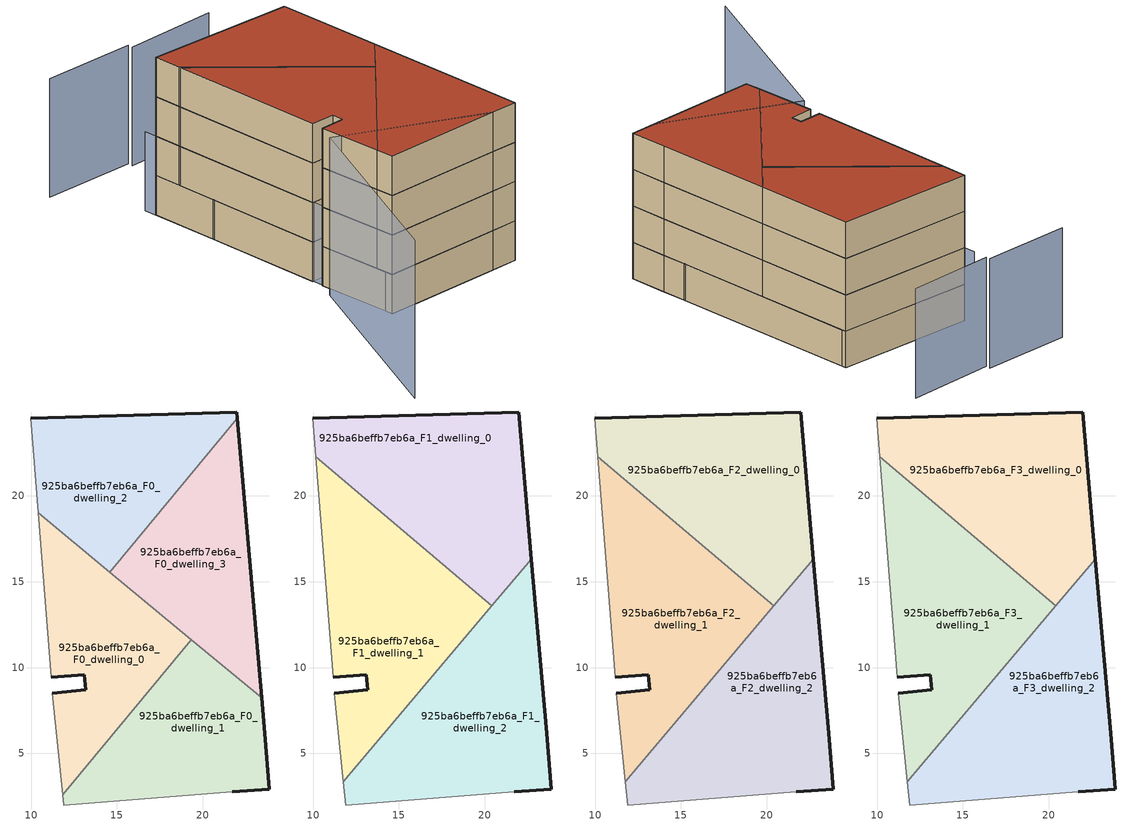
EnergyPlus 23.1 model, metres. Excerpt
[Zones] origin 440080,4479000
925ba6beffb7eb6a_F0_dwelling_0
 floor ground (EU_floor_Construction): 11.85,2.6 19.32,11.63 10.41,19 11.17,9.44 13.1,9.58 13.19,8.69 11.22,8.51 z0
 wall outside (EU_wall_Construction): 11.22,8.51 13.19,8.69 13.1,9.58 11.17,9.44 z0:3
 wall adiabatic (EU_wall_Construction): 11.17,9.44 10.41,19 / 11.85,2.6 11.22,8.51 z0:3
 wall to 925ba6beffb7eb6a_F0_dwelling_1 (EU_wall_Construction): 19.32,11.63 11.85,2.6 z0:3
 wall to 925ba6beffb7eb6a_F0_dwelling_3 (EU_wall_Construction): 14.58,15.55 19.32,11.63 z0:3
 wall to 925ba6beffb7eb6a_F0_dwelling_2 (EU_wall_Construction): 10.41,19 14.58,15.55 z0:3
925ba6beffb7eb6a_F0_dwelling_1
 floor ground (EU_floor_Construction): 23.88,2.91 23.6,6.18 23.42,8.24 19.32,11.63 11.85,2.6 11.92,2 21.7,2.76 z0
 wall outside (EU_wall_Construction): 23.42,8.24 23.6,6.18 23.88,2.91 21.7,2.76 z0:3
 wall adiabatic (EU_wall_Construction): 21.7,2.76 11.92,2 11.85,2.6 z0:3
 wall to 925ba6beffb7eb6a_F0_dwelling_3 (EU_wall_Construction): 19.32,11.63 23.42,8.24 z0:3
925ba6beffb7eb6a_F0_dwelling_2
 floor ground (EU_floor_Construction): 14.58,15.55 21.99,24.52 21.96,24.88 9.97,24.52 10.41,19 z0
 wall outside (EU_wall_Construction): 9.97,24.52 21.96,24.88 21.99,24.52 z0:3
 wall adiabatic (EU_wall_Construction): 10.41,19 9.97,24.52 z0:3
 wall to 925ba6beffb7eb6a_F0_dwelling_3 (EU_wall_Construction): 21.99,24.52 14.58,15.55 z0:3
925ba6beffb7eb6a_F0_dwelling_3
 floor ground (EU_floor_Construction): 23.42,8.24 21.99,24.52 14.58,15.55 z0
 wall outside (EU_wall_Construction): 21.99,24.52 23.42,8.24 z0:3
 ceiling adiabatic (EU_roof_Construction): 21.99,24.52 23.42,8.24 14.58,15.55 18.99,11.9 22.71,16.31 z3
925ba6beffb7eb6a_F1_dwelling_0
 floor to 925ba6beffb7eb6a_F0_dwelling_2 (EU_floor_Construction): 16.02,17.3 21.99,24.52 21.96,24.88 9.97,24.52 10.15,22.26 z3
 floor to 925ba6beffb7eb6a_F0_dwelling_3 (EU_floor_Construction): 20.41,13.59 22.71,16.31 21.99,24.52 16.02,17.3 z3
 wall outside (EU_wall_Construction): 9.97,24.52 21.96,24.88 22.71,16.31 z3:6
 wall to 925ba6beffb7eb6a_F1_dwelling_1 (EU_wall_Construction): 20.41,13.59 10.15,22.26 z3:6
 wall adiabatic (EU_wall_Construction): 10.15,22.26 9.97,24.52 z3:6
 wall to 925ba6beffb7eb6a_F1_dwelling_2 (EU_wall_Construction): 22.71,16.31 20.41,13.59 z3:6
925ba6beffb7eb6a_F1_dwelling_1
 floor to 925ba6beffb7eb6a_F0_dwelling_0 (EU_floor_Construction): 11.77,3.37 18.99,11.9 10.41,19 11.17,9.44 13.1,9.58 13.19,8.69 11.22,8.51 z3
 floor to 925ba6beffb7eb6a_F0_dwelling_2 (EU_floor_Construction): 14.58,15.55 16.02,17.3 10.15,22.26 10.41,19 z3
 floor to 925ba6beffb7eb6a_F0_dwelling_3 (EU_floor_Construction): 18.99,11.9 20.41,13.59 16.02,17.3 14.58,15.55 z3
 wall outside (EU_wall_Construction): 11.22,8.51 13.19,8.69 13.1,9.58 11.17,9.44 z3:6
 wall adiabatic (EU_wall_Construction): 11.17,9.44 10.15,22.26 / 11.77,3.37 11.22,8.51 z3:6
 wall to 925ba6beffb7eb6a_F1_dwelling_2 (EU_wall_Construction): 20.41,13.59 11.77,3.37 z3:6
925ba6beffb7eb6a_F1_dwelling_2
 floor to 925ba6beffb7eb6a_F0_dwelling_1 (EU_floor_Construction): 23.88,2.91 23.6,6.18 23.42,8.24 19.32,11.63 11.85,2.6 11.92,2 21.7,2.76 z3
 floor to 925ba6beffb7eb6a_F0_dwelling_0 (EU_floor_Construction): 11.85,2.6 19.32,11.63 18.99,11.9 11.77,3.37 z3
 floor adiabatic (EU_floor_Construction): 23.42,8.24 22.71,16.31 18.99,11.9 z3
 wall outside (EU_wall_Construction): 22.71,16.31 23.6,6.18 23.88,2.91 21.7,2.76 z3:6
 wall adiabatic (EU_wall_Construction): 21.7,2.76 11.92,2 11.77,3.37 z3:6
925ba6beffb7eb6a_F2_dwelling_0
 floor to 925ba6beffb7eb6a_F1_dwelling_0 (EU_floor_Construction): 20.41,13.59 22.71,16.31 21.96,24.88 9.97,24.52 10.15,22.26 z6
 wall outside (EU_wall_Construction): 9.97,24.52 21.96,24.88 22.71,16.31 z6:9
 wall to 925ba6beffb7eb6a_F2_dwelling_1 (EU_wall_Construction): 20.41,13.59 10.15,22.26 z6:9
 wall adiabatic (EU_wall_Construction): 10.15,22.26 9.97,24.52 z6:9
 wall to 925ba6beffb7eb6a_F2_dwelling_2 (EU_wall_Construction): 22.71,16.31 20.41,13.59 z6:9
925ba6beffb7eb6a_F2_dwelling_1
 floor to 925ba6beffb7eb6a_F1_dwelling_1 (EU_floor_Construction): 11.77,3.37 20.41,13.59 10.15,22.26 11.17,9.44 13.1,9.58 13.19,8.69 11.22,8.51 z6
 wall outside (EU_wall_Construction): 11.22,8.51 13.19,8.69 13.1,9.58 11.17,9.44 z6:9
 wall adiabatic (EU_wall_Construction): 11.17,9.44 10.15,22.26 / 11.77,3.37 11.22,8.51 z6:9
 wall to 925ba6beffb7eb6a_F2_dwelling_2 (EU_wall_Construction): 20.41,13.59 11.77,3.37 z6:9
925ba6beffb7eb6a_F2_dwelling_2
 floor to 925ba6beffb7eb6a_F1_dwelling_2 (EU_floor_Construction): 23.88,2.91 23.6,6.18 22.71,16.31 11.77,3.37 11.92,2 21.7,2.76 z6
 wall outside (EU_wall_Construction): 22.71,16.31 23.6,6.18 23.88,2.91 21.7,2.76 z6:9
 wall adiabatic (EU_wall_Construction): 21.7,2.76 11.92,2 11.77,3.37 z6:9
925ba6beffb7eb6a_F3_dwelling_0
 floor to 925ba6beffb7eb6a_F2_dwelling_0 (EU_floor_Construction): 20.41,13.59 22.71,16.31 21.96,24.88 9.97,24.52 10.15,22.26 z9
 wall outside (EU_wall_Construction): 9.97,24.52 21.96,24.88 22.71,16.31 z9:12
 wall to 925ba6beffb7eb6a_F3_dwelling_1 (EU_wall_Construction): 20.41,13.59 10.15,22.26 z9:12
 wall adiabatic (EU_wall_Construction): 10.15,22.26 9.97,24.52 z9:12
 wall to 925ba6beffb7eb6a_F3_dwelling_2 (EU_wall_Construction): 22.71,16.31 20.41,13.59 z9:12
 roof outside (EU_roof_Construction): 21.96,24.88 22.71,16.31 20.41,13.59 10.15,22.26 9.97,24.52 z12
925ba6beffb7eb6a_F3_dwelling_1
 floor to 925ba6beffb7eb6a_F2_dwelling_1 (EU_floor_Construction): 11.77,3.37 20.41,13.59 10.15,22.26 11.17,9.44 13.1,9.58 13.19,8.69 11.22,8.51 z9
 wall outside (EU_wall_Construction): 11.22,8.51 13.19,8.69 13.1,9.58 11.17,9.44 z9:12
 wall adiabatic (EU_wall_Construction): 11.17,9.44 10.15,22.26 / 11.77,3.37 11.22,8.51 z9:12
 wall to 925ba6beffb7eb6a_F3_dwelling_2 (EU_wall_Construction): 20.41,13.59 11.77,3.37 z9:12
 roof outside (EU_roof_Construction): 20.41,13.59 11.77,3.37 11.22,8.51 13.19,8.69 13.1,9.58 11.17,9.44 10.15,22.26 z12
925ba6beffb7eb6a_F3_dwelling_2
 floor to 925ba6beffb7eb6a_F2_dwelling_2 (EU_floor_Construction): 23.88,2.91 23.6,6.18 22.71,16.31 11.77,3.37 11.92,2 21.7,2.76 z9
 wall outside (EU_wall_Construction): 22.71,16.31 23.6,6.18 23.88,2.91 21.7,2.76 z9:12
 wall adiabatic (EU_wall_Construction): 21.7,2.76 11.92,2 11.77,3.37 z9:12
 roof outside (EU_roof_Construction): 22.71,16.31 23.6,6.18 23.88,2.91 21.7,2.76 11.92,2 11.77,3.37 z12
shading: 4.37,-9.11 10.62,7.05 / 10.62,7.05 21.7,2.77 z0:12; 9.88,25.52 11.92,2 z0:6; 13.89,31.91 6.33,31.41 / 21.42,32.19 13.88,31.51 z0:9
[Building]
EU S2 Campaign: North Axis=0; Terrain=City; Solar Distribution=FullExterior
[Site:Location]
Madrid: Latitude=40.5; Longitude=-3.5; Time Zone=1; Elevation=609
[SizingPeriod:WeatherFileDays]
AnnualSizingPeriod: Begin Month=1; Begin Day of Month=1; End Month=12; End Day of Month=31; Day of Week for Start Day=Monday; Use Weather File Daylight Saving Period=No; Use Weather File Rain and Snow Indicators=No
[MATERIAL]
EU_InternalMass_Material: Roughness=MediumRough; Thickness=0.1; Conductivity=1; Density=1800; Specific Heat=900; Thermal Absorptance=0.9; Solar Absorptance=0.7; Visible Absorptance=0.7
[MATERIAL:NOMASS] Roughness=MediumRough; Thermal Absorptance=0.9; Solar Absorptance=0.7; Visible Absorptance=0.7
Name | Thermal Resistance
EU_wall_NoMass | 1.60022
EU_roof_NoMass | 1.57597
EU_floor_NoMass | 0.470652
[CONSTRUCTION]
EU_wall_Construction: EU_wall_NoMass
EU_roof_Construction: EU_roof_NoMass
EU_floor_Construction: EU_floor_NoMass
EU_InternalMass_Construction: EU_InternalMass_Material
[ZONE] Type=1; Multiplier=1; Ceiling Height=autocalculate; Floor Area=autocalculate; Part of Total Floor Area=Yes
Name | Volume
925ba6beffb7eb6a_F0_dwelling_0 | 200.276
925ba6beffb7eb6a_F1_dwelling_0; 925ba6beffb7eb6a_F2_dwelling_0; 925ba6beffb7eb6a_F3_dwelling_0 | 267.114
925ba6beffb7eb6a_F0_dwelling_1 | 200.277
925ba6beffb7eb6a_F1_dwelling_1; 925ba6beffb7eb6a_F2_dwelling_1; 925ba6beffb7eb6a_F3_dwelling_1 | 267.045
925ba6beffb7eb6a_F0_dwelling_2 | 200.367
925ba6beffb7eb6a_F1_dwelling_2; 925ba6beffb7eb6a_F2_dwelling_2; 925ba6beffb7eb6a_F3_dwelling_2 | 267.034
925ba6beffb7eb6a_F0_dwelling_3 | 200.286
[INTERNALMASS] Construction=EU_InternalMass_Construction
Name | Zone or ZoneList | Surface Area
925ba6beffb7eb6a_F0_dwelling_0_EU_InternalMass | 925ba6beffb7eb6a_F0_dwelling_0 | 66.7585
925ba6beffb7eb6a_F0_dwelling_1_EU_InternalMass | 925ba6beffb7eb6a_F0_dwelling_1 | 66.7589
925ba6beffb7eb6a_F0_dwelling_2_EU_InternalMass | 925ba6beffb7eb6a_F0_dwelling_2 | 66.7631
925ba6beffb7eb6a_F0_dwelling_3_EU_InternalMass | 925ba6beffb7eb6a_F0_dwelling_3 | 66.7621
925ba6beffb7eb6a_F1_dwelling_0_EU_InternalMass | 925ba6beffb7eb6a_F1_dwelling_0 | 89.0097
925ba6beffb7eb6a_F1_dwelling_1_EU_InternalMass | 925ba6beffb7eb6a_F1_dwelling_1 | 89.0123
925ba6beffb7eb6a_F1_dwelling_2_EU_InternalMass | 925ba6beffb7eb6a_F1_dwelling_2 | 89.0115
925ba6beffb7eb6a_F2_dwelling_0_EU_InternalMass | 925ba6beffb7eb6a_F2_dwelling_0 | 89.0097
925ba6beffb7eb6a_F2_dwelling_1_EU_InternalMass | 925ba6beffb7eb6a_F2_dwelling_1 | 89.0123
925ba6beffb7eb6a_F2_dwelling_2_EU_InternalMass | 925ba6beffb7eb6a_F2_dwelling_2 | 89.0115
925ba6beffb7eb6a_F3_dwelling_0_EU_InternalMass | 925ba6beffb7eb6a_F3_dwelling_0 | 89.0097
925ba6beffb7eb6a_F3_dwelling_1_EU_InternalMass | 925ba6beffb7eb6a_F3_dwelling_1 | 89.0123
925ba6beffb7eb6a_F3_dwelling_2_EU_InternalMass | 925ba6beffb7eb6a_F3_dwelling_2 | 89.0115
[OTHEREQUIPMENT] Fuel Type=Electricity; Design Level Calculation Method=Watts/Area; Power per Zone Floor Area=1; Fraction Latent=0; Fraction Radiant=0; Fraction Lost=0; Carbon Dioxide Generation Rate=0; EndUse Subcategory=EU_Step8_InternalGains
Name | Zone or ZoneList or Space or SpaceList | Schedule
EU_Step8_InternalGain_925ba6beffb7eb6a_F0_dwelling_0_f000 | 925ba6beffb7eb6a_F0_dwelling_0 | EU_Step8_GainSchedule_925ba6beffb7eb6a_F0_dwelling_0_f000
EU_Step8_InternalGain_925ba6beffb7eb6a_F0_dwelling_1_f000 | 925ba6beffb7eb6a_F0_dwelling_1 | EU_Step8_GainSchedule_925ba6beffb7eb6a_F0_dwelling_1_f000
EU_Step8_InternalGain_925ba6beffb7eb6a_F0_dwelling_2_f000 | 925ba6beffb7eb6a_F0_dwelling_2 | EU_Step8_GainSchedule_925ba6beffb7eb6a_F0_dwelling_2_f000
EU_Step8_InternalGain_925ba6beffb7eb6a_F0_dwelling_3_f000 | 925ba6beffb7eb6a_F0_dwelling_3 | EU_Step8_GainSchedule_925ba6beffb7eb6a_F0_dwelling_3_f000
EU_Step8_InternalGain_925ba6beffb7eb6a_F1_dwelling_0_f000 | 925ba6beffb7eb6a_F1_dwelling_0 | EU_Step8_GainSchedule_925ba6beffb7eb6a_F1_dwelling_0_f000
EU_Step8_InternalGain_925ba6beffb7eb6a_F1_dwelling_1_f000 | 925ba6beffb7eb6a_F1_dwelling_1 | EU_Step8_GainSchedule_925ba6beffb7eb6a_F1_dwelling_1_f000
EU_Step8_InternalGain_925ba6beffb7eb6a_F1_dwelling_2_f000 | 925ba6beffb7eb6a_F1_dwelling_2 | EU_Step8_GainSchedule_925ba6beffb7eb6a_F1_dwelling_2_f000
EU_Step8_InternalGain_925ba6beffb7eb6a_F2_dwelling_0_f000 | 925ba6beffb7eb6a_F2_dwelling_0 | EU_Step8_GainSchedule_925ba6beffb7eb6a_F2_dwelling_0_f000
EU_Step8_InternalGain_925ba6beffb7eb6a_F2_dwelling_1_f000 | 925ba6beffb7eb6a_F2_dwelling_1 | EU_Step8_GainSchedule_925ba6beffb7eb6a_F2_dwelling_1_f000
EU_Step8_InternalGain_925ba6beffb7eb6a_F2_dwelling_2_f000 | 925ba6beffb7eb6a_F2_dwelling_2 | EU_Step8_GainSchedule_925ba6beffb7eb6a_F2_dwelling_2_f000
EU_Step8_InternalGain_925ba6beffb7eb6a_F3_dwelling_0_f000 | 925ba6beffb7eb6a_F3_dwelling_0 | EU_Step8_GainSchedule_925ba6beffb7eb6a_F3_dwelling_0_f000
EU_Step8_InternalGain_925ba6beffb7eb6a_F3_dwelling_1_f000 | 925ba6beffb7eb6a_F3_dwelling_1 | EU_Step8_GainSchedule_925ba6beffb7eb6a_F3_dwelling_1_f000
EU_Step8_InternalGain_925ba6beffb7eb6a_F3_dwelling_2_f000 | 925ba6beffb7eb6a_F3_dwelling_2 | EU_Step8_GainSchedule_925ba6beffb7eb6a_F3_dwelling_2_f000
[ZONEVENTILATION:DESIGNFLOWRATE] Schedule=EU_AlwaysOn; Design Flow Rate Calculation Method=AirChanges/Hour; Air Changes per Hour=0.480704; Ventilation Type=Natural; Fan Pressure Rise=0; Fan Total Efficiency=1; Constant Term Coefficient=1; Temperature Term Coefficient=0; Velocity Term Coefficient=0; Velocity Squared Term Coefficient=0; Minimum Indoor Temperature=-100; Maximum Indoor Temperature=100; Delta Temperature=-100; Minimum Outdoor Temperature=-100; Maximum Outdoor Temperature=100; Maximum Wind Speed=40
Name | Zone or ZoneList or Space or SpaceList
EU_ConstantAir_925ba6beffb7eb6a_F0_dwelling_0 | 925ba6beffb7eb6a_F0_dwelling_0
EU_ConstantAir_925ba6beffb7eb6a_F0_dwelling_1 | 925ba6beffb7eb6a_F0_dwelling_1
EU_ConstantAir_925ba6beffb7eb6a_F0_dwelling_2 | 925ba6beffb7eb6a_F0_dwelling_2
EU_ConstantAir_925ba6beffb7eb6a_F0_dwelling_3 | 925ba6beffb7eb6a_F0_dwelling_3
EU_ConstantAir_925ba6beffb7eb6a_F1_dwelling_0 | 925ba6beffb7eb6a_F1_dwelling_0
EU_ConstantAir_925ba6beffb7eb6a_F1_dwelling_1 | 925ba6beffb7eb6a_F1_dwelling_1
EU_ConstantAir_925ba6beffb7eb6a_F1_dwelling_2 | 925ba6beffb7eb6a_F1_dwelling_2
EU_ConstantAir_925ba6beffb7eb6a_F2_dwelling_0 | 925ba6beffb7eb6a_F2_dwelling_0
EU_ConstantAir_925ba6beffb7eb6a_F2_dwelling_1 | 925ba6beffb7eb6a_F2_dwelling_1
EU_ConstantAir_925ba6beffb7eb6a_F2_dwelling_2 | 925ba6beffb7eb6a_F2_dwelling_2
EU_ConstantAir_925ba6beffb7eb6a_F3_dwelling_0 | 925ba6beffb7eb6a_F3_dwelling_0
EU_ConstantAir_925ba6beffb7eb6a_F3_dwelling_1 | 925ba6beffb7eb6a_F3_dwelling_1
EU_ConstantAir_925ba6beffb7eb6a_F3_dwelling_2 | 925ba6beffb7eb6a_F3_dwelling_2
[HVACTEMPLATE:THERMOSTAT] Constant Heating Setpoint=20; Constant Cooling Setpoint=50
EU_HeatOnly_925ba6beffb7eb6a_F0_dwelling_0; EU_HeatOnly_925ba6beffb7eb6a_F0_dwelling_1; EU_HeatOnly_925ba6beffb7eb6a_F0_dwelling_2; EU_HeatOnly_925ba6beffb7eb6a_F0_dwelling_3; EU_HeatOnly_925ba6beffb7eb6a_F1_dwelling_0; EU_HeatOnly_925ba6beffb7eb6a_F1_dwelling_1; EU_HeatOnly_925ba6beffb7eb6a_F1_dwelling_2; EU_HeatOnly_925ba6beffb7eb6a_F2_dwelling_0; EU_HeatOnly_925ba6beffb7eb6a_F2_dwelling_1; EU_HeatOnly_925ba6beffb7eb6a_F2_dwelling_2; EU_HeatOnly_925ba6beffb7eb6a_F3_dwelling_0; EU_HeatOnly_925ba6beffb7eb6a_F3_dwelling_1; EU_HeatOnly_925ba6beffb7eb6a_F3_dwelling_2
[HVACTEMPLATE:ZONE:IDEALLOADSAIRSYSTEM] System Availability Schedule=EU_AlwaysOn; Maximum Heating Supply Air Temperature=50; Minimum Cooling Supply Air Temperature=13; Maximum Heating Supply Air Humidity Ratio=0.0156; Minimum Cooling Supply Air Humidity Ratio=0.0077; Heating Limit=NoLimit; Cooling Limit=NoLimit; Heating Availability Schedule=EU_AlwaysOn; Cooling Availability Schedule=EU_CoolingOff; Dehumidification Control Type=ConstantSensibleHeatRatio; Cooling Sensible Heat Ratio=0.7; Dehumidification Setpoint=60; Humidification Control Type=None; Humidification Setpoint=30; Outdoor Air Method=None; Outdoor Air Flow Rate per Person=0.00944; Outdoor Air Flow Rate per Zone Floor Area=0; Outdoor Air Flow Rate per Zone=0; Demand Controlled Ventilation Type=None; Outdoor Air Economizer Type=NoEconomizer; Heat Recovery Type=None; Sensible Heat Recovery Effectiveness=0.7; Latent Heat Recovery Effectiveness=0.65
Name | Template Thermostat
925ba6beffb7eb6a_F0_dwelling_0 | EU_HeatOnly_925ba6beffb7eb6a_F0_dwelling_0
925ba6beffb7eb6a_F0_dwelling_1 | EU_HeatOnly_925ba6beffb7eb6a_F0_dwelling_1
925ba6beffb7eb6a_F0_dwelling_2 | EU_HeatOnly_925ba6beffb7eb6a_F0_dwelling_2
925ba6beffb7eb6a_F0_dwelling_3 | EU_HeatOnly_925ba6beffb7eb6a_F0_dwelling_3
925ba6beffb7eb6a_F1_dwelling_0 | EU_HeatOnly_925ba6beffb7eb6a_F1_dwelling_0
925ba6beffb7eb6a_F1_dwelling_1 | EU_HeatOnly_925ba6beffb7eb6a_F1_dwelling_1
925ba6beffb7eb6a_F1_dwelling_2 | EU_HeatOnly_925ba6beffb7eb6a_F1_dwelling_2
925ba6beffb7eb6a_F2_dwelling_0 | EU_HeatOnly_925ba6beffb7eb6a_F2_dwelling_0
925ba6beffb7eb6a_F2_dwelling_1 | EU_HeatOnly_925ba6beffb7eb6a_F2_dwelling_1
925ba6beffb7eb6a_F2_dwelling_2 | EU_HeatOnly_925ba6beffb7eb6a_F2_dwelling_2
925ba6beffb7eb6a_F3_dwelling_0 | EU_HeatOnly_925ba6beffb7eb6a_F3_dwelling_0
925ba6beffb7eb6a_F3_dwelling_1 | EU_HeatOnly_925ba6beffb7eb6a_F3_dwelling_1
925ba6beffb7eb6a_F3_dwelling_2 | EU_HeatOnly_925ba6beffb7eb6a_F3_dwelling_2
[SIZING:ZONE] Zone Cooling Design Supply Air Temperature Input Method=SupplyAirTemperature; Zone Cooling Design Supply Air Temperature=13; Zone Heating Design Supply Air Temperature Input Method=SupplyAirTemperature; Zone Heating Design Supply Air Temperature=50; Zone Cooling Design Supply Air Humidity Ratio=0.008; Zone Heating Design Supply Air Humidity Ratio=0.008; Cooling Design Air Flow Method=DesignDay; Cooling Design Air Flow Rate=0; Cooling Minimum Air Flow per Zone Floor Area=0.000762; Cooling Minimum Air Flow=0; Cooling Minimum Air Flow Fraction=0.2; Heating Design Air Flow Method=DesignDay; Heating Design Air Flow Rate=0; Heating Maximum Air Flow per Zone Floor Area=0.002032; Heating Maximum Air Flow=0.141576; Heating Maximum Air Flow Fraction=0.3; Account for Dedicated Outdoor Air System=No; Dedicated Outdoor Air System Control Strategy=NeutralSupplyAir; Dedicated Outdoor Air Low Setpoint Temperature for Design=autosize; Dedicated Outdoor Air High Setpoint Temperature for Design=autosize; Zone Load Sizing Method=Sensible Load Only No Latent Load; Zone Latent Cooling Design Supply Air Humidity Ratio Input Method=HumidityRatioDifference; Zone Cooling Design Supply Air Humidity Ratio Difference=0.005; Zone Latent Heating Design Supply Air Humidity Ratio Input Method=HumidityRatioDifference; Zone Humidification Design Supply Air Humidity Ratio Difference=0.005
925ba6beffb7eb6a_F0_dwelling_0; 925ba6beffb7eb6a_F0_dwelling_1; 925ba6beffb7eb6a_F0_dwelling_2; 925ba6beffb7eb6a_F0_dwelling_3; 925ba6beffb7eb6a_F1_dwelling_0; 925ba6beffb7eb6a_F1_dwelling_1; 925ba6beffb7eb6a_F1_dwelling_2; 925ba6beffb7eb6a_F2_dwelling_0; 925ba6beffb7eb6a_F2_dwelling_1; 925ba6beffb7eb6a_F2_dwelling_2; 925ba6beffb7eb6a_F3_dwelling_0; 925ba6beffb7eb6a_F3_dwelling_1; 925ba6beffb7eb6a_F3_dwelling_2
[SCHEDULE:CONSTANT]
Name | Hourly Value
EU_AlwaysOn | 1
EU_CoolingOff | 0
[SCHEDULE:FILE] Column Number=1; Rows to Skip at Top=0; Number of Hours of Data=8760; Column Separator=Comma; Interpolate to Timestep=No; Minutes per Item=60; Adjust Schedule for Daylight Savings=Yes
Name | File
EU_Step8_GainSchedule_925ba6beffb7eb6a_F0_dwelling_0_f000 | ../../schedules/925ba6beffb7eb6a/925ba6beffb7eb6a_F0_dwelling_0_f000_gain.csv
EU_Step8_GainSchedule_925ba6beffb7eb6a_F0_dwelling_1_f000 | ../../schedules/925ba6beffb7eb6a/925ba6beffb7eb6a_F0_dwelling_1_f000_gain.csv
EU_Step8_GainSchedule_925ba6beffb7eb6a_F0_dwelling_2_f000 | ../../schedules/925ba6beffb7eb6a/925ba6beffb7eb6a_F0_dwelling_2_f000_gain.csv
EU_Step8_GainSchedule_925ba6beffb7eb6a_F0_dwelling_3_f000 | ../../schedules/925ba6beffb7eb6a/925ba6beffb7eb6a_F0_dwelling_3_f000_gain.csv
EU_Step8_GainSchedule_925ba6beffb7eb6a_F1_dwelling_0_f000 | ../../schedules/925ba6beffb7eb6a/925ba6beffb7eb6a_F1_dwelling_0_f000_gain.csv
EU_Step8_GainSchedule_925ba6beffb7eb6a_F1_dwelling_1_f000 | ../../schedules/925ba6beffb7eb6a/925ba6beffb7eb6a_F1_dwelling_1_f000_gain.csv
EU_Step8_GainSchedule_925ba6beffb7eb6a_F1_dwelling_2_f000 | ../../schedules/925ba6beffb7eb6a/925ba6beffb7eb6a_F1_dwelling_2_f000_gain.csv
EU_Step8_GainSchedule_925ba6beffb7eb6a_F2_dwelling_0_f000 | ../../schedules/925ba6beffb7eb6a/925ba6beffb7eb6a_F2_dwelling_0_f000_gain.csv
EU_Step8_GainSchedule_925ba6beffb7eb6a_F2_dwelling_1_f000 | ../../schedules/925ba6beffb7eb6a/925ba6beffb7eb6a_F2_dwelling_1_f000_gain.csv
EU_Step8_GainSchedule_925ba6beffb7eb6a_F2_dwelling_2_f000 | ../../schedules/925ba6beffb7eb6a/925ba6beffb7eb6a_F2_dwelling_2_f000_gain.csv
EU_Step8_GainSchedule_925ba6beffb7eb6a_F3_dwelling_0_f000 | ../../schedules/925ba6beffb7eb6a/925ba6beffb7eb6a_F3_dwelling_0_f000_gain.csv
EU_Step8_GainSchedule_925ba6beffb7eb6a_F3_dwelling_1_f000 | ../../schedules/925ba6beffb7eb6a/925ba6beffb7eb6a_F3_dwelling_1_f000_gain.csv
EU_Step8_GainSchedule_925ba6beffb7eb6a_F3_dwelling_2_f000 | ../../schedules/925ba6beffb7eb6a/925ba6beffb7eb6a_F3_dwelling_2_f000_gain.csv
